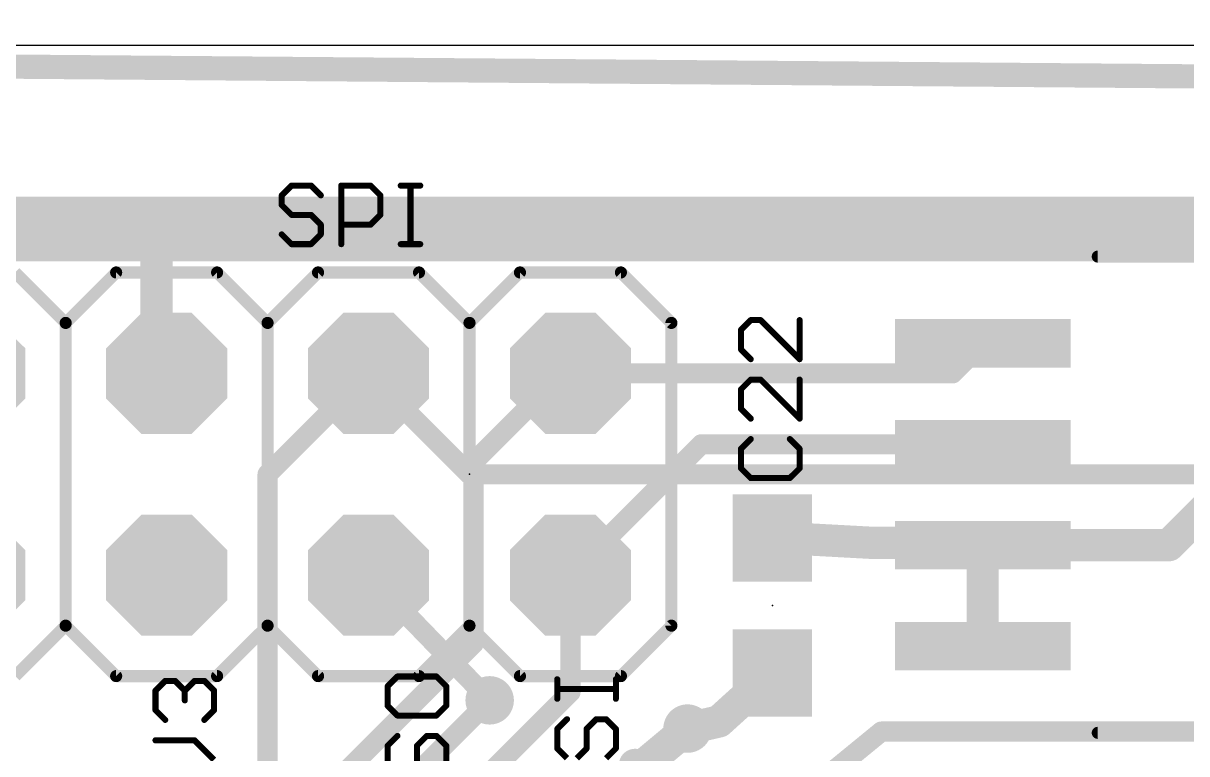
# Model space of a CAD drawing. Extents: x -1.6 to 81.6, y -2 to 51.3.
# Drawn here: x 46.46 to 61.09, y 42.09 to 51.28 of the extents above; entities that cross this region are included whole.
import ezdxf

# ---------------------------------------------------------------- set-up
doc = ezdxf.new("R2010")
doc.units = 0
for name, color, linetype in [('1', 22, 'CONTINUOUS'), ('16', 175, 'CONTINUOUS'), ('17', 82, 'CONTINUOUS'), ('18', 82, 'CONTINUOUS'), ('20', 7, 'CONTINUOUS'), ('21', 253, 'CONTINUOUS'), ('23', 7, 'CONTINUOUS'), ('25', 253, 'CONTINUOUS')]:
    doc.layers.add(name, color=color, linetype=linetype)

# ---------------------------------------------------------------- blocks, each defined once
blk = doc.blocks.new('RECT')
blk.add_solid([(-0.5, -0.5), (0.5, -0.5), (-0.5, 0.5), (0.5, 0.5)])
blk = doc.blocks.new('OCTAGONP')
at = {"const_width": 0.5}
blk.add_lwpolyline([(-0.25, -0.1036), (-0.25, 0.1036), (-0.1036, 0.25), (0.1036, 0.25), (0.25, 0.1036), (0.25, -0.1036), (0.1036, -0.25), (-0.1036, -0.25), (-0.25, -0.1036), (-0.25, 0.1036)], dxfattribs=at)
blk = doc.blocks.new('ROUNDV')
at = {"const_width": 0.5}
blk.add_lwpolyline([(0, -0.25, 1), (0, 0.25, 1), (0, -0.25)], format="xyb", dxfattribs=at)

msp = doc.modelspace()

# ---------------------------------------------------------------- linework, layer by layer
at = {"layer": '1'}
for points, const_width in [([(22.1742, 48.6918), (47.7012, 48.6918)], 0.8128), ([(47.7012, 48.6918), (47.9298, 48.6918)], 0.8128), ([(47.9298, 48.6918), (68.7324, 48.6918)], 0.8128), ([(48.133, 48.4886), (47.9298, 48.6918)], 0.4064), ([(48.133, 48.323), (48.133, 48.4886)], 0.4064), ([(48.133, 47.0022), (48.133, 48.323)], 0.4064), ([(58.5259, 47.253), (58.1481, 46.8752)], 0.254), ([(48.26, 46.8752), (48.133, 47.0022)], 0.4064), ([(50.8, 46.8752), (49.53, 45.6052)], 0.254), ([(52.1208, 45.7576), (53.2384, 46.8752)], 0.254), ([(53.2384, 46.8752), (53.34, 46.8752)], 0.254), ([(58.1481, 46.8752), (53.34, 46.8752)], 0.254), ([(60.8674, 44.713), (62.5602, 46.4058)], 0.4064), ([(53.34, 44.3352), (54.9878, 45.983)], 0.254), ([(54.9878, 45.983), (58.5259, 45.983)], 0.254), ([(52.1208, 43.4716), (52.1208, 45.7576)], 0.254), ([(49.53, 45.6052), (49.53, 43.4716)], 0.254), ([(55.88, 44.8042), (55.9934, 44.8042)], 0.4064), ([(55.9934, 44.8042), (57.15, 44.7416)], 0.4064), ([(57.15, 44.7416), (58.4973, 44.7416)], 0.4064), ([(58.4973, 44.7416), (58.5259, 44.713)], 0.4064), ([(58.5259, 44.713), (60.1186, 44.713)], 0.4064), ([(58.5259, 44.713), (58.5259, 43.443)], 0.4064), ([(60.1186, 44.713), (60.8674, 44.713)], 0.4064), ([(53.34, 42.862), (53.34, 44.3352)], 0.254), ([(44.8056, 36.1564), (52.1208, 43.4716)], 0.254), ([(49.53, 43.4716), (49.53, 41.7952)], 0.254), ([(55.88, 43.1042), (55.2078, 42.4946)], 0.4064), ([(45.8724, 35.3944), (53.34, 42.862)], 0.254), ([(50.1396, 40.576), (52.324, 42.7604)], 0.254), ([(55.2078, 42.4946), (54.8132, 42.4048)], 0.4064), ([(55.5752, 40.9956), (57.2516, 42.3672)], 0.254), ([(57.2516, 42.3672), (65.3796, 42.3672)], 0.254)]:
    msp.add_lwpolyline(points, dxfattribs=dict(at, const_width=const_width))
for points, const_width in [([(47.7012, 48.895, 1), (47.7012, 48.4886)], 0.4064), ([(47.7012, 48.4886, 1), (47.7012, 48.895)], 0.4064), ([(47.9298, 48.895, 1), (47.9298, 48.4886)], 0.4064), ([(47.9298, 48.4886, 1), (47.9298, 48.895)], 0.4064), ([(48.0016, 48.7636, 1), (47.858, 48.62)], 0.2032), ([(48.2346, 48.4886, 1), (48.0314, 48.4886)], 0.2032), ([(48.0612, 48.4168, 1), (48.2048, 48.5604)], 0.2032), ([(48.2346, 48.323, 1), (48.0314, 48.323)], 0.2032), ([(48.0314, 48.323, 1), (48.2346, 48.323)], 0.2032), ([(58.5708, 47.2081, 1), (58.4809, 47.2979)], 0.127), ([(48.2048, 47.074, 1), (48.0612, 46.9304)], 0.2032), ([(48.0314, 47.0022, 1), (48.2346, 47.0022)], 0.2032), ([(48.1882, 46.8034, 1), (48.3318, 46.947)], 0.2032), ([(50.8449, 46.8303, 1), (50.7551, 46.9201)], 0.127), ([(53.2384, 46.9387, 1), (53.2384, 46.8117)], 0.127), ([(53.2833, 46.8303, 1), (53.1935, 46.9201)], 0.127), ([(53.34, 46.9387, 1), (53.34, 46.8117)], 0.127), ([(53.34, 46.8117, 1), (53.34, 46.9387)], 0.127), ([(58.1031, 46.9201, 1), (58.193, 46.8303)], 0.127), ([(58.1481, 46.8117, 1), (58.1481, 46.9387)], 0.127), ([(54.9878, 46.0465, 1), (54.9878, 45.9195)], 0.127), ([(55.0327, 45.9381, 1), (54.9429, 46.0279)], 0.127), ([(58.5259, 45.9195, 1), (58.5259, 46.0465)], 0.127), ([(52.1843, 45.7576, 1), (52.0573, 45.7576)], 0.127), ([(52.0759, 45.8025, 1), (52.1657, 45.7127)], 0.127), ([(49.5935, 45.6052, 1), (49.4665, 45.6052)], 0.127), ([(49.4851, 45.6501, 1), (49.5749, 45.5603)], 0.127), ([(55.88, 44.9058, 1), (55.88, 44.7026)], 0.2032), ([(55.9989, 44.9057, 1), (55.9879, 44.7027)], 0.2032), ([(55.9934, 44.7026, 1), (55.9934, 44.9058)], 0.2032), ([(57.15, 44.8432, 1), (57.15, 44.64)], 0.2032), ([(57.1445, 44.6401, 1), (57.1555, 44.8431)], 0.2032), ([(58.5691, 44.8134, 1), (58.4254, 44.6698)], 0.2032), ([(58.4973, 44.64, 1), (58.4973, 44.8432)], 0.2032), ([(58.5259, 44.8146, 1), (58.5259, 44.6114)], 0.2032), ([(58.6275, 44.713, 1), (58.4243, 44.713)], 0.2032), ([(58.454, 44.6412, 1), (58.5977, 44.7848)], 0.2032), ([(60.1186, 44.8146, 1), (60.1186, 44.6114)], 0.2032), ([(60.1186, 44.6114, 1), (60.1186, 44.8146)], 0.2032), ([(60.7956, 44.7848, 1), (60.9392, 44.6412)], 0.2032), ([(60.8674, 44.6114, 1), (60.8674, 44.8146)], 0.2032), ([(53.4035, 44.3352, 1), (53.2765, 44.3352)], 0.127), ([(53.2951, 44.3801, 1), (53.3849, 44.2903)], 0.127), ([(49.5935, 43.4716, 1), (49.4665, 43.4716)], 0.127), ([(49.4665, 43.4716, 1), (49.5935, 43.4716)], 0.127), ([(52.0573, 43.4716, 1), (52.1843, 43.4716)], 0.127), ([(52.1657, 43.4267, 1), (52.0759, 43.5165)], 0.127), ([(58.4243, 43.443, 1), (58.6275, 43.443)], 0.2032), ([(55.9483, 43.0289, 1), (55.8117, 43.1795)], 0.2032), ([(52.3689, 42.7155, 1), (52.2791, 42.8053)], 0.127), ([(53.2765, 42.862, 1), (53.4035, 42.862)], 0.127), ([(53.3849, 42.8171, 1), (53.2951, 42.9069)], 0.127), ([(54.7907, 42.5039, 1), (54.8357, 42.3057)], 0.2032), ([(55.1395, 42.5699, 1), (55.2761, 42.4193)], 0.2032), ([(55.2303, 42.3955, 1), (55.1853, 42.5937)], 0.2032), ([(57.2516, 42.4307, 1), (57.2516, 42.3037)], 0.127), ([(57.2918, 42.3181, 1), (57.2114, 42.4163)], 0.127)]:
    msp.add_lwpolyline(points, format="xyb", dxfattribs=dict(at, const_width=const_width))
at = {"layer": '16'}
for points, const_width in [([(-1.3716, 51.129), (81.4201, 50.446)], 0.3048), ([(50.8, 46.8752), (52.07, 45.6052)], 0.254), ([(52.07, 45.6052), (55.1688, 45.6052)], 0.254), ([(55.1688, 45.6052), (62.6364, 45.6052)], 0.254), ([(52.324, 42.7604), (50.8, 44.3352)], 0.254), ([(54.8132, 42.4048), (54.2036, 41.8968)], 0.4064), ([(54.2036, 41.8968), (54.1528, 41.9476)], 0.4064)]:
    msp.add_lwpolyline(points, dxfattribs=dict(at, const_width=const_width))
for points, const_width in [([(50.8449, 46.9201, 1), (50.7551, 46.8303)], 0.127), ([(52.07, 45.6687, 1), (52.07, 45.5417)], 0.127), ([(52.0251, 45.5603, 1), (52.1149, 45.6501)], 0.127), ([(55.1688, 45.6687, 1), (55.1688, 45.5417)], 0.127), ([(55.1688, 45.5417, 1), (55.1688, 45.6687)], 0.127), ([(50.8456, 44.3794, 1), (50.7544, 44.291)], 0.127), ([(52.2784, 42.7162, 1), (52.3696, 42.8046)], 0.127), ([(54.8782, 42.3267, 1), (54.7482, 42.4829)], 0.2032), ([(54.2246, 42.0194, 1), (54.081, 41.8758)], 0.2032)]:
    msp.add_lwpolyline(points, format="xyb", dxfattribs=dict(at, const_width=const_width))
at = {"layer": '20'}
msp.add_line((81, 51), (0, 51), dxfattribs=at)
at = {"layer": '21', "const_width": 0.1524}
for points in [[(65.4851, 48.345), (59.9741, 48.345)], [(46.99, 47.5102), (46.355, 48.1452)], [(47.625, 48.1452), (46.99, 47.5102)], [(48.895, 48.1452), (47.625, 48.1452)], [(49.53, 47.5102), (48.895, 48.1452)], [(49.53, 47.5102), (50.165, 48.1452)], [(50.165, 48.1452), (51.435, 48.1452)], [(51.435, 48.1452), (52.07, 47.5102)], [(52.07, 47.5102), (52.705, 48.1452)], [(52.705, 48.1452), (53.975, 48.1452)], [(53.975, 48.1452), (54.61, 47.5102)], [(46.99, 43.7002), (46.99, 47.5102)], [(49.53, 47.5102), (49.53, 43.7002)], [(49.53, 43.7002), (49.53, 47.5102)], [(52.07, 47.5102), (52.07, 43.7002)], [(54.61, 47.5102), (54.61, 43.7002)], [(46.99, 43.7002), (46.355, 43.0652)], [(47.625, 43.0652), (46.99, 43.7002)], [(49.53, 43.7002), (48.895, 43.0652)], [(49.53, 43.7002), (50.165, 43.0652)], [(51.435, 43.0652), (52.07, 43.7002)], [(52.07, 43.7002), (52.705, 43.0652)], [(53.975, 43.0652), (54.61, 43.7002)], [(48.895, 43.0652), (47.625, 43.0652)], [(50.165, 43.0652), (51.435, 43.0652)], [(52.705, 43.0652), (53.975, 43.0652)], [(59.9741, 42.351), (65.4851, 42.351)]]:
    msp.add_lwpolyline(points, dxfattribs=at)
at = {"layer": '21', "const_width": 0.0762}
for points in [[(59.9741, 48.3831, 1), (59.9741, 48.3069)], [(47.625, 48.1833, 1), (47.625, 48.1071)], [(47.6519, 48.1183, 1), (47.5981, 48.1721)], [(48.9219, 48.1721, 1), (48.8681, 48.1183)], [(48.895, 48.1071, 1), (48.895, 48.1833)], [(50.165, 48.1833, 1), (50.165, 48.1071)], [(50.1919, 48.1183, 1), (50.1381, 48.1721)], [(51.4619, 48.1721, 1), (51.4081, 48.1183)], [(51.435, 48.1071, 1), (51.435, 48.1833)], [(52.705, 48.1833, 1), (52.705, 48.1071)], [(52.7319, 48.1183, 1), (52.6781, 48.1721)], [(54.0019, 48.1721, 1), (53.9481, 48.1183)], [(53.975, 48.1071, 1), (53.975, 48.1833)], [(47.0281, 47.5102, 1), (46.9519, 47.5102)], [(46.9631, 47.5371, 1), (47.0169, 47.4833)], [(46.9631, 47.4833, 1), (47.0169, 47.5371)], [(49.5681, 47.5102, 1), (49.4919, 47.5102)], [(49.5681, 47.5102, 1), (49.4919, 47.5102)], [(49.5031, 47.5371, 1), (49.5569, 47.4833)], [(49.5031, 47.4833, 1), (49.5569, 47.5371)], [(52.1081, 47.5102, 1), (52.0319, 47.5102)], [(52.0431, 47.5371, 1), (52.0969, 47.4833)], [(52.0431, 47.4833, 1), (52.0969, 47.5371)], [(54.6481, 47.5102, 1), (54.5719, 47.5102)], [(54.5831, 47.4833, 1), (54.6369, 47.5371)], [(47.0169, 43.7271, 1), (46.9631, 43.6733)], [(47.0169, 43.6733, 1), (46.9631, 43.7271)], [(49.5569, 43.7271, 1), (49.5031, 43.6733)], [(49.5569, 43.6733, 1), (49.5031, 43.7271)], [(52.0969, 43.7271, 1), (52.0431, 43.6733)], [(52.0969, 43.6733, 1), (52.0431, 43.7271)], [(54.6369, 43.6733, 1), (54.5831, 43.7271)], [(46.9519, 43.7002, 1), (47.0281, 43.7002)], [(49.4919, 43.7002, 1), (49.5681, 43.7002)], [(49.4919, 43.7002, 1), (49.5681, 43.7002)], [(52.0319, 43.7002, 1), (52.1081, 43.7002)], [(54.5719, 43.7002, 1), (54.6481, 43.7002)], [(47.625, 43.1033, 1), (47.625, 43.0271)], [(47.5981, 43.0383, 1), (47.6519, 43.0921)], [(48.8681, 43.0921, 1), (48.9219, 43.0383)], [(48.895, 43.0271, 1), (48.895, 43.1033)], [(50.165, 43.1033, 1), (50.165, 43.0271)], [(50.1381, 43.0383, 1), (50.1919, 43.0921)], [(51.4081, 43.0921, 1), (51.4619, 43.0383)], [(51.435, 43.0271, 1), (51.435, 43.1033)], [(52.705, 43.1033, 1), (52.705, 43.0271)], [(52.6781, 43.0383, 1), (52.7319, 43.0921)], [(53.9481, 43.0921, 1), (54.0019, 43.0383)], [(53.975, 43.0271, 1), (53.975, 43.1033)], [(59.9741, 42.3891, 1), (59.9741, 42.3129)]]:
    msp.add_lwpolyline(points, format="xyb", dxfattribs=at)
at = {"layer": '23'}
for p in [(52.07, 45.6052), (55.88, 43.9542)]:
    msp.add_point(p, dxfattribs=at)
at = {"layer": '25', "const_width": 0.0762}
for points in [[(49.8312, 49.2385), (49.7083, 49.1157)], [(50.0769, 49.2385), (49.8312, 49.2385)], [(50.1998, 49.1157), (50.0769, 49.2385)], [(50.4567, 48.5013), (50.4567, 49.2385)], [(50.4567, 49.2385), (50.8253, 49.2385)], [(50.8253, 49.2385), (50.9482, 49.1157)], [(51.2051, 49.2385), (51.4509, 49.2385)], [(51.328, 48.5013), (51.328, 49.2385)], [(49.7083, 49.1157), (49.7083, 48.9928)], [(50.9482, 49.1157), (50.9482, 48.8699)], [(49.7083, 48.9928), (49.8312, 48.8699)], [(49.8312, 48.8699), (50.0769, 48.8699)], [(50.0769, 48.8699), (50.1998, 48.747)], [(50.9482, 48.8699), (50.8253, 48.747)], [(50.1998, 48.747), (50.1998, 48.6242)], [(50.8253, 48.747), (50.4567, 48.747)], [(49.8312, 48.5013), (49.7083, 48.6242)], [(50.1998, 48.6242), (50.0769, 48.5013)], [(50.0769, 48.5013), (49.8312, 48.5013)], [(51.2051, 48.5013), (51.4509, 48.5013)], [(55.6085, 47.5454), (55.4857, 47.4225)], [(55.7314, 47.5454), (55.6085, 47.5454)], [(56.2229, 47.0539), (55.7314, 47.5454)], [(56.2229, 47.5454), (56.2229, 47.0539)], [(55.4857, 47.4225), (55.4857, 47.1768)], [(55.4857, 47.1768), (55.6085, 47.0539)], [(55.6085, 46.797), (55.4857, 46.6741)], [(55.4857, 46.6741), (55.4857, 46.4283)], [(55.7314, 46.797), (55.6085, 46.797)], [(56.2229, 46.3055), (55.7314, 46.797)], [(56.2229, 46.797), (56.2229, 46.3055)], [(55.4857, 46.4283), (55.6085, 46.3055)], [(55.6085, 46.0485), (55.4857, 45.9257)], [(55.4857, 45.9257), (55.4857, 45.6799)], [(56.2229, 45.9257), (56.1, 46.0485)], [(56.2229, 45.6799), (56.2229, 45.9257)], [(55.4857, 45.6799), (55.6085, 45.5571)], [(56.1, 45.5571), (56.2229, 45.6799)], [(55.6085, 45.5571), (56.1, 45.5571)], [(48.1197, 42.8824), (48.2425, 43.0053)], [(48.2425, 43.0053), (48.3654, 43.0053)], [(48.3654, 43.0053), (48.4883, 42.8824)], [(48.4883, 42.8824), (48.6112, 43.0053)], [(48.6112, 43.0053), (48.734, 43.0053)], [(48.734, 43.0053), (48.8569, 42.8824)], [(51.1635, 43.0606), (51.0407, 42.9377)], [(51.655, 43.0606), (51.1635, 43.0606)], [(51.7779, 42.9377), (51.655, 43.0606)], [(53.1743, 42.7796), (53.1743, 43.0254)], [(53.9115, 42.7796), (53.9115, 43.0254)], [(48.1197, 42.6367), (48.1197, 42.8824)], [(48.4883, 42.8824), (48.4883, 42.7595)], [(48.8569, 42.8824), (48.8569, 42.6367)], [(51.0407, 42.9377), (51.0407, 42.692)], [(51.7779, 42.692), (51.7779, 42.9377)], [(53.9115, 42.9025), (53.1743, 42.9025)], [(48.2425, 42.5138), (48.1197, 42.6367)], [(48.8569, 42.6367), (48.734, 42.5138)], [(51.0407, 42.692), (51.1635, 42.5691)], [(51.1635, 42.5691), (51.655, 42.5691)], [(51.655, 42.5691), (51.7779, 42.692)], [(53.2971, 42.5227), (53.1743, 42.3998)], [(53.5429, 42.3998), (53.6658, 42.5227)], [(53.6658, 42.5227), (53.7886, 42.5227)], [(53.7886, 42.5227), (53.9115, 42.3998)], [(51.1635, 42.3122), (51.0407, 42.1893)], [(51.4093, 42.1893), (51.5322, 42.3122)], [(51.5322, 42.3122), (51.655, 42.3122)], [(51.655, 42.3122), (51.7779, 42.1893)], [(53.1743, 42.3998), (53.1743, 42.1541)], [(53.5429, 42.1541), (53.5429, 42.3998)], [(53.9115, 42.3998), (53.9115, 42.1541)], [(48.6112, 42.2569), (48.1197, 42.2569)], [(48.8569, 42.0111), (48.6112, 42.2569)], [(51.0407, 42.1893), (51.0407, 41.9436)], [(51.4093, 41.9436), (51.4093, 42.1893)], [(51.7779, 42.1893), (51.7779, 41.9436)], [(53.1743, 42.1541), (53.2971, 42.0312)], [(53.42, 42.0312), (53.5429, 42.1541)], [(53.9115, 42.1541), (53.7886, 42.0312)]]:
    msp.add_lwpolyline(points, dxfattribs=at)
at = {"layer": '25', "const_width": 0.0381}
for points in [[(49.8312, 49.2576, 1), (49.8312, 49.2195)], [(49.8446, 49.2251, 1), (49.8177, 49.252)], [(50.0904, 49.252, 1), (50.0634, 49.2251)], [(50.0769, 49.2195, 1), (50.0769, 49.2576)], [(50.4758, 49.2385, 1), (50.4377, 49.2385)], [(50.4567, 49.2576, 1), (50.4567, 49.2195)], [(50.8388, 49.252, 1), (50.8119, 49.2251)], [(50.8253, 49.2195, 1), (50.8253, 49.2576)], [(51.2051, 49.2576, 1), (51.2051, 49.2195)], [(51.3471, 49.2385, 1), (51.309, 49.2385)], [(51.4509, 49.2195, 1), (51.4509, 49.2576)], [(49.6948, 49.1291, 1), (49.7218, 49.1022)], [(49.7274, 49.1157, 1), (49.6893, 49.1157)], [(50.1863, 49.1022, 1), (50.2133, 49.1291)], [(50.9672, 49.1157, 1), (50.9291, 49.1157)], [(50.9347, 49.1022, 1), (50.9617, 49.1291)], [(49.7218, 49.0063, 1), (49.6948, 48.9793)], [(49.6893, 48.9928, 1), (49.7274, 48.9928)], [(49.8312, 48.889, 1), (49.8312, 48.8509)], [(49.8177, 48.8564, 1), (49.8446, 48.8834)], [(50.0904, 48.8834, 1), (50.0634, 48.8564)], [(50.0769, 48.8509, 1), (50.0769, 48.889)], [(50.9291, 48.8699, 1), (50.9672, 48.8699)], [(50.9617, 48.8564, 1), (50.9347, 48.8834)], [(50.2188, 48.747, 1), (50.1807, 48.747)], [(50.1863, 48.7336, 1), (50.2133, 48.7605)], [(50.4567, 48.7661, 1), (50.4567, 48.728)], [(50.8119, 48.7605, 1), (50.8388, 48.7336)], [(50.8253, 48.728, 1), (50.8253, 48.7661)], [(49.7218, 48.6376, 1), (49.6948, 48.6107)], [(50.1807, 48.6242, 1), (50.2188, 48.6242)], [(50.2133, 48.6107, 1), (50.1863, 48.6376)], [(49.8312, 48.5204, 1), (49.8312, 48.4823)], [(49.8177, 48.4878, 1), (49.8446, 48.5148)], [(50.0634, 48.5148, 1), (50.0904, 48.4878)], [(50.0769, 48.4823, 1), (50.0769, 48.5204)], [(50.4377, 48.5013, 1), (50.4758, 48.5013)], [(51.2051, 48.5204, 1), (51.2051, 48.4823)], [(51.309, 48.5013, 1), (51.3471, 48.5013)], [(51.4509, 48.4823, 1), (51.4509, 48.5204)], [(55.6085, 47.5644, 1), (55.6085, 47.5263)], [(55.622, 47.5319, 1), (55.5951, 47.5588)], [(55.7449, 47.5588, 1), (55.7179, 47.5319)], [(55.7314, 47.5263, 1), (55.7314, 47.5644)], [(56.242, 47.5454, 1), (56.2039, 47.5454)], [(55.5047, 47.4225, 1), (55.4666, 47.4225)], [(55.4722, 47.436, 1), (55.4991, 47.409)], [(55.4666, 47.1768, 1), (55.5047, 47.1768)], [(55.4991, 47.1902, 1), (55.4722, 47.1633)], [(55.5951, 47.0404, 1), (55.622, 47.0674)], [(56.2039, 47.0539, 1), (56.242, 47.0539)], [(56.2094, 47.0404, 1), (56.2364, 47.0674)], [(55.5047, 46.6741, 1), (55.4666, 46.6741)], [(55.4722, 46.6876, 1), (55.4991, 46.6606)], [(55.6085, 46.816, 1), (55.6085, 46.7779)], [(55.622, 46.7835, 1), (55.5951, 46.8104)], [(55.7449, 46.8104, 1), (55.7179, 46.7835)], [(55.7314, 46.7779, 1), (55.7314, 46.816)], [(56.242, 46.797, 1), (56.2039, 46.797)], [(55.4666, 46.4283, 1), (55.5047, 46.4283)], [(55.4991, 46.4418, 1), (55.4722, 46.4149)], [(55.5951, 46.292, 1), (55.622, 46.3189)], [(56.2039, 46.3055, 1), (56.242, 46.3055)], [(56.2094, 46.292, 1), (56.2364, 46.3189)], [(55.5047, 45.9257, 1), (55.4666, 45.9257)], [(55.4722, 45.9391, 1), (55.4991, 45.9122)], [(55.622, 46.0351, 1), (55.5951, 46.062)], [(56.1135, 46.062, 1), (56.0866, 46.0351)], [(56.242, 45.9257, 1), (56.2039, 45.9257)], [(56.2094, 45.9122, 1), (56.2364, 45.9391)], [(55.4666, 45.6799, 1), (55.5047, 45.6799)], [(55.4991, 45.6934, 1), (55.4722, 45.6665)], [(56.2039, 45.6799, 1), (56.242, 45.6799)], [(56.2364, 45.6665, 1), (56.2094, 45.6934)], [(55.6085, 45.5761, 1), (55.6085, 45.538)], [(55.5951, 45.5436, 1), (55.622, 45.5705)], [(56.0866, 45.5705, 1), (56.1135, 45.5436)], [(56.1, 45.538, 1), (56.1, 45.5761)], [(48.2425, 43.0243, 1), (48.2425, 42.9862)], [(48.256, 42.9918, 1), (48.2291, 43.0187)], [(48.3789, 43.0187, 1), (48.3519, 42.9918)], [(48.3654, 42.9862, 1), (48.3654, 43.0243)], [(48.6112, 43.0243, 1), (48.6112, 42.9862)], [(48.6246, 42.9918, 1), (48.5977, 43.0187)], [(48.7475, 43.0187, 1), (48.7206, 42.9918)], [(48.734, 42.9862, 1), (48.734, 43.0243)], [(51.1635, 43.0797, 1), (51.1635, 43.0416)], [(51.177, 43.0471, 1), (51.1501, 43.0741)], [(51.6685, 43.0741, 1), (51.6416, 43.0471)], [(51.655, 43.0416, 1), (51.655, 43.0797)], [(53.1933, 43.0254, 1), (53.1552, 43.0254)], [(53.9306, 43.0254, 1), (53.8925, 43.0254)], [(48.1062, 42.8959, 1), (48.1331, 42.8689)], [(48.1387, 42.8824, 1), (48.1006, 42.8824)], [(48.5073, 42.8824, 1), (48.4692, 42.8824)], [(48.4748, 42.8959, 1), (48.5018, 42.8689)], [(48.4748, 42.8689, 1), (48.5018, 42.8959)], [(48.876, 42.8824, 1), (48.8379, 42.8824)], [(48.8434, 42.8689, 1), (48.8704, 42.8959)], [(51.0597, 42.9377, 1), (51.0216, 42.9377)], [(51.0272, 42.9512, 1), (51.0541, 42.9243)], [(51.797, 42.9377, 1), (51.7589, 42.9377)], [(51.7644, 42.9243, 1), (51.7914, 42.9512)], [(53.1743, 42.9215, 1), (53.1743, 42.8834)], [(53.9115, 42.8834, 1), (53.9115, 42.9215)], [(48.4692, 42.7595, 1), (48.5073, 42.7595)], [(53.1552, 42.7796, 1), (53.1933, 42.7796)], [(53.8925, 42.7796, 1), (53.9306, 42.7796)], [(48.1331, 42.6501, 1), (48.1062, 42.6232)], [(48.1006, 42.6367, 1), (48.1387, 42.6367)], [(48.8379, 42.6367, 1), (48.876, 42.6367)], [(48.8704, 42.6232, 1), (48.8434, 42.6501)], [(51.0541, 42.7055, 1), (51.0272, 42.6785)], [(51.0216, 42.692, 1), (51.0597, 42.692)], [(51.1635, 42.5882, 1), (51.1635, 42.5501)], [(51.1501, 42.5557, 1), (51.177, 42.5826)], [(51.6416, 42.5826, 1), (51.6685, 42.5557)], [(51.655, 42.5501, 1), (51.655, 42.5882)], [(51.7589, 42.692, 1), (51.797, 42.692)], [(51.7914, 42.6785, 1), (51.7644, 42.7055)], [(48.2291, 42.5003, 1), (48.256, 42.5273)], [(48.7206, 42.5273, 1), (48.7475, 42.5003)], [(53.3106, 42.5092, 1), (53.2837, 42.5361)], [(53.6658, 42.5417, 1), (53.6658, 42.5036)], [(53.6792, 42.5092, 1), (53.6523, 42.5361)], [(53.8021, 42.5361, 1), (53.7752, 42.5092)], [(53.7886, 42.5036, 1), (53.7886, 42.5417)], [(51.177, 42.2987, 1), (51.1501, 42.3257)], [(51.5322, 42.3312, 1), (51.5322, 42.2931)], [(51.5456, 42.2987, 1), (51.5187, 42.3257)], [(51.6685, 42.3257, 1), (51.6416, 42.2987)], [(51.655, 42.2931, 1), (51.655, 42.3312)], [(53.1608, 42.4133, 1), (53.1877, 42.3863)], [(53.1933, 42.3998, 1), (53.1552, 42.3998)], [(53.5619, 42.3998, 1), (53.5238, 42.3998)], [(53.5294, 42.4133, 1), (53.5564, 42.3863)], [(53.9306, 42.3998, 1), (53.8925, 42.3998)], [(53.898, 42.3863, 1), (53.925, 42.4133)], [(48.1197, 42.2759, 1), (48.1197, 42.2378)], [(48.6246, 42.2703, 1), (48.5977, 42.2434)], [(48.6112, 42.2378, 1), (48.6112, 42.2759)], [(51.0597, 42.1893, 1), (51.0216, 42.1893)], [(51.0272, 42.2028, 1), (51.0541, 42.1758)], [(51.4283, 42.1893, 1), (51.3902, 42.1893)], [(51.3958, 42.2028, 1), (51.4228, 42.1758)], [(51.797, 42.1893, 1), (51.7589, 42.1893)], [(51.7644, 42.1758, 1), (51.7914, 42.2028)], [(53.1877, 42.1675, 1), (53.1608, 42.1406)], [(53.1552, 42.1541, 1), (53.1933, 42.1541)], [(53.5238, 42.1541, 1), (53.5619, 42.1541)], [(53.5564, 42.1406, 1), (53.5294, 42.1675)], [(53.8925, 42.1541, 1), (53.9306, 42.1541)], [(53.925, 42.1406, 1), (53.898, 42.1675)]]:
    msp.add_lwpolyline(points, format="xyb", dxfattribs=at)

# ---------------------------------------------------------------- block references
at = {"layer": '1', "xscale": 0.6096, "yscale": 2.2098, "rotation": 90}
for p in [(58.5259, 47.253), (58.5259, 45.983), (58.5259, 44.713), (58.5259, 43.443)]:
    msp.add_blockref('RECT', p, dxfattribs=at)
at = {"layer": '1', "xscale": 1.1, "rotation": 270}
for p in [(55.88, 44.8042), (55.88, 43.1042)]:
    msp.add_blockref('RECT', p, dxfattribs=at)
at = {"layer": '17', "xscale": 1.524, "yscale": 1.524, "rotation": 180}
for p in [(45.72, 46.8752), (45.72, 46.8752), (48.26, 46.8752), (48.26, 46.8752), (45.72, 44.3352), (45.72, 44.3352), (48.26, 44.3352), (48.26, 44.3352)]:
    msp.add_blockref('OCTAGONP', p, dxfattribs=at)
at = {"layer": '17', "xscale": 1.524, "yscale": 1.524}
for p in [(50.8, 46.8752), (50.8, 46.8752), (53.34, 46.8752), (53.34, 46.8752), (50.8, 44.3352), (50.8, 44.3352), (53.34, 44.3352), (53.34, 44.3352)]:
    msp.add_blockref('OCTAGONP', p, dxfattribs=at)
at = {"layer": '18', "xscale": 0.6096, "yscale": 0.6096}
for p in [(52.324, 42.7604), (52.324, 42.7604), (54.8132, 42.4048), (54.8132, 42.4048)]:
    msp.add_blockref('ROUNDV', p, dxfattribs=at)

doc.saveas('drawing.dxf')
